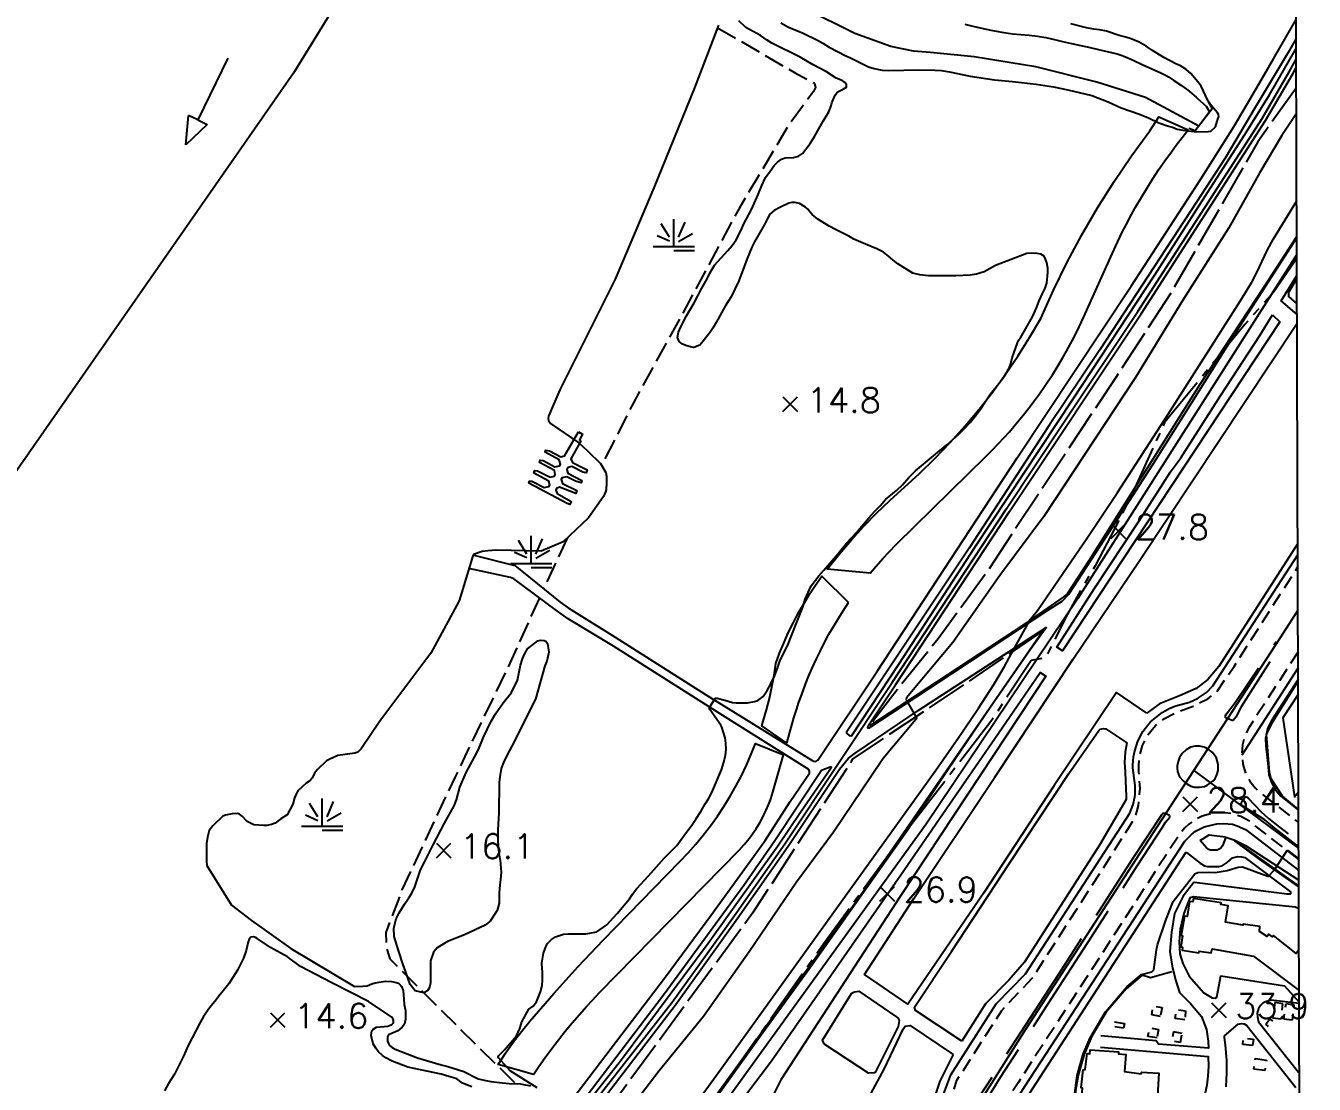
# Model space of a CAD drawing. Header units: millimetres. Extents: x 224638 to 227100, y 430787 to 433573.
# Drawn here: x 226417.4 to 226886, y 432525.9 to 432910.7 of the extents above; entities that cross this region are included whole.
import ezdxf

# ---------------------------------------------------------------- set-up
doc = ezdxf.new("R2010")
doc.units = ezdxf.units.MM
for name, pattern in [('15M2P5', [17.5, 15, -2.5]), ('20M3A3M3', [29, 20, -3, 3, -3]), ('50M10', [60, 50, -10]), ('5M2P5', [7.5, 5, -2.5]), ('7P5M2P5', [10, 7.5, -2.5])]:
    doc.linetypes.add(name, pattern=pattern)
for name, color, linetype in [('A0013110', 1, 'Continuous'), ('A0013118', 1, 'Continuous'), ('A0023210', 7, 'Continuous'), ('A0033324', 1, '5M2P5'), ('A0033327', 32, 'Continuous'), ('A0053326', 32, 'Continuous'), ('B0014115', 7, 'Continuous'), ('B0014116', 7, '5M2P5'), ('B0024120', 3, 'B0024120'), ('C0052211', 1, 'Continuous'), ('C0052212', 1, 'Continuous'), ('C0052213', 1, 'Continuous'), ('C0052214', 1, '15M2P5'), ('C0076116', 7, 'Continuous'), ('C0076117', 7, 'Continuous'), ('C0523121', 1, '50M10'), ('E0022115', 7, 'Continuous'), ('E0032111', 5, 'Continuous'), ('E0042326', 5, 'Continuous'), ('F0017111', 30, 'Continuous'), ('F0017114', 7, 'Continuous'), ('F0027132', 7, 'Continuous'), ('F0027217', 7, 'Continuous'), ('F0037221', 7, 'Continuous'), ('F0047224', 7, 'Continuous'), ('G0018118', 7, '20M3A3M3'), ('G0022313', 5, '7P5M2P5'), ('G0022323', 5, 'Continuous'), ('H0017334', 7, 'Continuous')]:
    doc.layers.add(name, color=color, linetype=linetype)
doc.styles.add('ngsw', font='romans.shx', dxfattribs={"bigfont": 'ngsw.shx'})
doc.linetypes.add('B0024120', pattern='A,10,-1.75,[133,ltypeshp.shx,S=0.75,R=0,X=0,Y=0],-3.25', length=15)

# ---------------------------------------------------------------- blocks, each defined once
blk = doc.blocks.new('G0022323')
at = {"layer": 'G0022323'}
for p, q in [((0.02, -0.003), (0.02, 9.997)), ((-1.583, 3.4), (-4.619, 8.28)), ((1.779, 3.4), (4.165, 8.931)), ((1.779, 1.883), (6.875, 4.809)), ((-1.583, 1.991), (-6.029, 3.943)), ((-7.48, -0.003), (7.52, -0.003)), ((0.044, -1.479), (7.544, -1.479))]:
    blk.add_line(p, q, dxfattribs=at)
blk = doc.blocks.new('E0042326')
at = {"layer": 'E0042326'}
for p, q in [((24.848, 3.745), (34.848, -0.005)), ((24.848, -0.005), (24.848, 3.745)), ((-0.152, -0.005), (24.848, -0.005)), ((34.848, -0.005), (24.848, -3.755)), ((24.848, -0.005), (24.848, -3.755))]:
    blk.add_line(p, q, dxfattribs=at)
blk = doc.blocks.new('F0027217')
at = {"layer": 'F0027217'}
for p, q in [((-2.652, 2.652), (2.652, -2.652)), ((-2.652, -2.652), (2.652, 2.652))]:
    blk.add_line(p, q, dxfattribs=at)

msp = doc.modelspace()

# ---------------------------------------------------------------- linework, layer by layer
at = {"layer": 'A0013110', "flags": 128}
for points in [[(226880.001, 432722.463), (226865.22, 432699.497), (226851.279, 432677.736), (226847.293, 432673.117), (226843.107, 432669.828), (226837.011, 432667.118), (226829.72, 432664.202), (226825.065, 432660.855)], [(226880.155, 432673.082), (226870.551, 432658.309), (226869.7, 432656.741), (226869.041, 432655.083), (226868.584, 432653.359), (226868.335, 432651.592), (226868.358, 432648.918), (226869.249, 432641.444), (226869.54, 432638.454), (226870.421, 432635.581), (226871.857, 432632.942), (226873.825, 432630.607), (226880.303, 432625.566)], [(226817.798, 432650.017), (226817.256, 432646.672), (226817.021, 432643.069), (226817.207, 432639.477), (226817.314, 432636.221), (226817.556, 432630.628), (226817.56, 432629.421), (226807.893, 432612.888), (226780.635, 432570.336), (226774.892, 432563.733), (226766.442, 432555.108), (226757.862, 432541.616)], [(226844.579, 432614.585), (226847.788, 432616.578), (226853.705, 432615.848), (226853.903, 432615.803), (226857.185, 432614.689), (226860.993, 432612.676), (226880.382, 432600.099)], [(226839.502, 432610.147), (226839.155, 432610.005), (226783.375, 432524.205), (226774.932, 432510.826), (226766.708, 432497.311), (226764.016, 432492.777), (226759.098, 432478.313), (226751.566, 432464.839), (226744.25, 432451.246), (226734.694, 432439.326), (226728.16, 432426.234), (226721.824, 432413.044), (226722.656, 432410.015), (226774.582, 432374.928)], [(226754.735, 432536.752), (226749.832, 432527.051), (226746.008, 432515.418), (226727.947, 432484.86)]]:
    msp.add_lwpolyline(points, dxfattribs=at)
at = {"layer": 'A0013118', "flags": 128}
for points in [[(226580.326, 432718.237), (226595.259, 432714.551), (226611.81, 432701.189), (226614.728, 432699.064), (226631.77, 432688.46), (226664.649, 432667.556), (226703.679, 432643.471), (226704.068, 432643.328), (226704.753, 432643.302), (226705.44, 432643.681), (226727.122, 432676.251), (226777.967, 432753.611), (226819.377, 432816.072), (226844.665, 432854.751), (226856.861, 432874.228), (226865.887, 432889.507), (226871.233, 432898.697), (226879.409, 432912.95)], [(226879.43, 432906.113), (226876.502, 432900.938), (226864.485, 432880.964), (226853.589, 432862.561), (226843.209, 432846.621), (226808.049, 432792.839), (226789.701, 432765.569), (226760.484, 432720.747), (226736.327, 432684.497), (226715.904, 432653.943), (226715.927, 432653.592), (226716.915, 432652.683), (226717.458, 432652.567), (226717.873, 432652.747), (226734.916, 432678.659), (226762.703, 432721.227), (226798.372, 432775.121), (226827.995, 432820.104), (226848.237, 432851.765), (226860.787, 432871.122), (226869.77, 432885.544), (226879.442, 432902.38)], [(226879.655, 432833.732), (226858.882, 432801.333), (226841.343, 432773.632), (226827.213, 432751.095), (226811.264, 432726.458), (226796.587, 432703.935), (226794.224, 432701.442), (226788.987, 432698.091), (226773.743, 432688.134), (226754.11, 432675.178), (226724.049, 432655.413), (226723.797, 432655.41), (226723.711, 432655.678), (226723.823, 432656.268), (226733.754, 432671.178), (226775.217, 432734.151), (226823.076, 432806.002), (226868.307, 432876.249), (226878.225, 432893.206), (226879.463, 432895.468)], [(226879.742, 432805.691), (226873.952, 432810.653), (226879.698, 432819.938)], [(226825.065, 432660.855), (226814.069, 432668.379), (226791.393, 432634.585), (226765.863, 432595.568), (226738.157, 432555.026), (226722.4, 432565.869), (226740.328, 432593.493), (226769.839, 432637.587), (226798.256, 432680.292), (226822.563, 432716.416), (226879.752, 432802.608)], [(226614.438, 432518.198), (226650.105, 432564.982), (226666.591, 432587.28), (226683.225, 432610.125), (226686.294, 432614.56), (226695.45, 432628.728), (226702.45, 432639.058), (226702.483, 432639.633), (226702.151, 432640.343), (226670.984, 432659.969), (226631.147, 432685.202), (226614.631, 432695.115), (226610.445, 432698.151), (226594.887, 432709.678), (226593.668, 432710.1), (226578.615, 432713.381)], [(226621.018, 432512.174), (226653.692, 432554.862), (226676.337, 432586.416), (226694.717, 432612.516), (226713.334, 432640.506), (226716.605, 432644.447), (226719.006, 432646.324), (226723.226, 432649.045), (226741.921, 432661.816), (226788.562, 432691.976), (226788.508, 432691.814), (226782.653, 432683.84), (226768.452, 432663.323), (226752.825, 432640.345), (226737.76, 432617.677), (226702.552, 432568.157), (226684.457, 432543.252), (226665.527, 432516.812)], [(226880.172, 432667.651), (226874.617, 432659.096), (226878.87, 432630.359), (226880.282, 432632.175)], [(226757.862, 432541.616), (226740.951, 432552.734), (226740.625, 432553.947), (226754.086, 432574.165), (226775.212, 432606.327), (226796.749, 432638.846), (226807.664, 432654.505), (226808.209, 432654.954), (226809.408, 432655.256), (226810.18, 432655.134), (226817.798, 432650.017)], [(226616.615, 432515.406), (226649.34, 432558.438), (226678.531, 432598.298), (226689.889, 432614.574), (226706.852, 432640.085), (226707.373, 432640.378), (226709.943, 432641.298), (226710.266, 432641.309), (226710.345, 432641.222), (226710.224, 432640.687), (226699.16, 432624.757), (226690.917, 432612.53), (226665.64, 432577.102), (226633.71, 432534.364), (226596.753, 432487.683)], [(226853.903, 432615.803), (226852.637, 432612.592), (226852.142, 432612.017), (226851.488, 432611.384), (226850.679, 432611.042), (226849.69, 432610.986), (226848.969, 432610.984), (226848.206, 432611.08), (226847.655, 432611.288), (226846.804, 432611.816), (226844.579, 432614.585)], [(226880.39, 432597.637), (226866.253, 432607.662), (226857.19, 432614.257), (226857.185, 432614.689)], [(226839.502, 432610.147), (226844.557, 432606.297), (226846.04, 432605.364), (226847.032, 432605.08), (226849.444, 432605.035), (226851.252, 432605.114), (226852.574, 432605.321), (226854.3, 432606.525), (226856.326, 432608.246), (226857.21, 432608.535), (226858.219, 432608.699), (226859.543, 432608.65), (226860.749, 432608.365), (226877.378, 432595.884), (226877.327, 432595.124), (226877.304, 432595.071), (226876.114, 432595.067), (226843.45, 432599.19), (226842.506, 432599.264), (226842.036, 432599.133), (226838.345, 432594.3), (226835.142, 432587.982), (226834.13, 432581.157), (226833.539, 432574.137), (226834.348, 432568.878), (226835.52, 432563.855), (226837.038, 432559.329), (226841.015, 432555.256), (226845.048, 432550.564), (226846.859, 432545.866), (226847.478, 432541.563), (226847.538, 432539.003), (226829.325, 432540.46), (226828.501, 432541.674), (226808.377, 432543.476)], [(226880.414, 432589.704), (226879.21, 432590.286), (226842.067, 432594.051), (226840.925, 432593.728), (226840.48, 432593.067), (226838.596, 432588.05), (226837.216, 432582.307), (226836.837, 432577.676), (226837.089, 432573.324), (226838.264, 432569.823), (226840.574, 432565.273), (226845.833, 432559.154), (226848.916, 432557.336), (226849.992, 432557.286), (226850.592, 432557.605), (226852.008, 432565.375), (226875.185, 432561.7), (226880.52, 432555.79)], [(226880.521, 432555.299), (226870.383, 432556.554), (226868.325, 432555.911), (226867.345, 432555.404), (226866.488, 432554.515), (226865.729, 432553.462), (226865.443, 432552.649), (226865.288, 432551.787), (226865.398, 432550.406), (226865.773, 432548.641), (226880.258, 432530.35), (226880.599, 432530.281)], [(226854.033, 432525.021), (226854.227, 432530.028), (226854.213, 432534.65), (226853.692, 432540.091), (226853.317, 432542.878), (226853.42, 432543.535), (226858.324, 432547.773), (226859.522, 432547.985), (226860.49, 432547.935), (226861.546, 432547.279), (226879.369, 432524.707)], [(226727.947, 432484.86), (226709.317, 432498.39), (226709.417, 432498.761), (226721.661, 432516.938), (226729.551, 432531.423), (226736.551, 432545.979), (226737.223, 432547.077), (226739.022, 432547.332), (226754.735, 432536.752)], [(226808.231, 432539.392), (226847.395, 432536.043), (226847.59, 432532.54), (226847.363, 432528.926), (226846.921, 432525.63), (226846.297, 432522.839), (226845.516, 432520.263), (226843.793, 432517.351), (226832.115, 432506.43), (226810.089, 432486.151), (226806.189, 432479.274), (226800.839, 432465.863), (226798.935, 432462.136), (226797.971, 432461.243), (226796.654, 432460.106), (226759.411, 432444.522)]]:
    msp.add_lwpolyline(points, dxfattribs=at)
for points in [[(226870.846, 432805.636), (226873.504, 432803.066), (226794.444, 432683.476), (226792.418, 432684.777), (226805.953, 432706.069), (226822.34, 432730.712), (226833.683, 432748.556), (226837.512, 432753.591), (226851.983, 432776.359), (226866.178, 432798.093)], [(226735.705, 432602.094), (226750.937, 432624.261), (226771.213, 432653.56), (226786.389, 432675.634), (226788.353, 432674.245), (226735.679, 432594.595), (226692.08, 432527.552), (226676.002, 432495.61), (226660.444, 432469.748), (226646.924, 432449.944), (226634.667, 432435.676), (226619.859, 432443.394), (226653.546, 432488.118), (226669.897, 432509.657), (226688.578, 432534.421)], [(226733.871, 432550.574), (226734.524, 432550.075), (226735.002, 432549.103), (226734.632, 432546.905), (226726.365, 432530.237), (226725.924, 432530.064), (226723.925, 432529.963), (226707.971, 432540.365), (226707.749, 432540.659), (226707.173, 432541.979), (226717.767, 432558.905), (226718.361, 432559.276), (226718.86, 432559.564), (226720.358, 432559.714)]]:
    msp.add_lwpolyline(points, close=True, dxfattribs=at)
at = {"layer": 'A0023210', "flags": 128}
for points in [[(226756.357, 432506.778), (226781.135, 432545.998), (226825.711, 432614.627), (226842.21, 432639.984), (226873.674, 432688.338), (226880.077, 432698.179)], [(226842.21, 432639.984), (226869.663, 432619.567), (226880.346, 432611.603)]]:
    msp.add_lwpolyline(points, dxfattribs=at)
at = {"layer": 'A0033324', "flags": 128}
for points in [[(224682.39, 430787.54), (224682.931, 430789.039), (224684.209, 430792.16), (224685.771, 430795.13), (224687.617, 430797.952), (224689.952, 430800.382), (224692.488, 430802.582), (224695.251, 430804.514), (224698.308, 430805.928), (224701.47, 430807.055), (224704.753, 430807.821), (224708.113, 430808.026), (224711.469, 430807.926), (224714.802, 430807.415), (224718.113, 430806.781), (224721.461, 430806.397), (224724.832, 430806.35), (224728.189, 430806.654), (224731.498, 430807.294), (224734.726, 430808.26), (224737.842, 430809.544), (224740.835, 430811.094), (225011.781, 430962.145), (225014.6, 430963.992), (225017.219, 430966.113), (225019.612, 430968.487), (225021.754, 430971.089), (225023.624, 430973.893), (225025.203, 430976.87), (225026.691, 430979.893), (225028.657, 430982.627), (225031.075, 430984.971), (225033.869, 430986.851), (225036.951, 430988.208), (225040.224, 430989), (225043.585, 430989.202), (225046.94, 430988.879), (225050.306, 430988.708), (225053.674, 430988.853), (225057.013, 430989.312), (225060.294, 430990.081), (225063.49, 430991.154), (225066.571, 430992.52), (225069.511, 430994.169), (225075.147, 430997.871), (225078.014, 430999.645), (225080.914, 431001.365), (225086.809, 431004.638), (225089.802, 431006.191), (225095.873, 431009.126), (225098.949, 431010.507), (225105.105, 431013.067), (225110.695, 431015.032), (225115.094, 431016.797), (225119.421, 431018.732), (225123.669, 431020.834), (225126.8, 431022.518), (225129.881, 431024.292), (225132.909, 431026.155), (225137.872, 431029.391), (225141.975, 431031.763), (225314.899, 431123.043), (225318.414, 431125.184), (225321.64, 431127.74), (225324.527, 431130.672), (225327.034, 431133.935), (225329.121, 431137.482), (225331.066, 431141.106), (225333.694, 431144.266), (225336.94, 431146.786), (225340.652, 431148.549), (225344.657, 431149.473), (225348.766, 431149.514), (225352.85, 431148.996), (225356.964, 431148.916), (225361.057, 431149.341), (225365.068, 431150.264), (225368.934, 431151.672), (225372.534, 431153.649), (225375.981, 431155.902), (225383.025, 431160.167), (225390.258, 431164.102), (225393.941, 431165.943), (225401.429, 431169.369), (225405.237, 431170.934), (225409.114, 431172.32), (225412.943, 431173.836), (225416.717, 431175.48), (225420.435, 431177.251), (225424.09, 431179.146), (225427.679, 431181.164), (225431.199, 431183.301), (225438.08, 431187.823), (225441.63, 431189.909), (225445.259, 431191.854), (226038.823, 431505.171), (226133.366, 431555.13), (226141.853, 431559.87), (226148.156, 431563.534), (226156.474, 431568.565), (226162.646, 431572.445), (226172.803, 431579.114), (226182.793, 431586.032), (226188.7, 431590.305), (226190.571, 431591.856), (226192.32, 431593.542), (226193.849, 431595.427), (226196.722, 431599.34), (226198.87, 431603.7), (226199.682, 431605.98), (226201.008, 431610.655), (226202.817, 431615.166), (226204.067, 431617.22), (226207.121, 431620.997), (226211.125, 431623.752), (226213.287, 431624.804), (226217.917, 431626.284), (226222.752, 431626.767), (226225.144, 431627.16), (226229.864, 431628.321), (226234.304, 431630.291), (226236.432, 431631.444), (226240.419, 431634.224), (226242.213, 431635.859), (226245.722, 431639.222), (226254.241, 431647.886), (226262.531, 431656.77), (226268.989, 431664.036), (226275.299, 431671.43), (226281.452, 431678.955), (226285.968, 431684.68), (226293.283, 431694.382), (226300.341, 431704.273), (226380.455, 431819.96), (226386.69, 431834.233), (226403.447, 431858.429), (226414.615, 431869.286), (226424.477, 431883.069), (226430.82, 431892.005), (226472.169, 431952.426), (226482.986, 431967.946), (226495.338, 431987.244), (226497.453, 431992.461), (226497.933, 431996.209), (226498.054, 431997.801), (226498.147, 432000.086), (226498.066, 432002.394), (226497.886, 432004.702), (226497.656, 432007.278), (226497.395, 432010.567), (226497.566, 432012.603), (226498.079, 432015.034), (226499.29, 432018.459), (226501.916, 432022.253), (226505.454, 432025.689), (226510.176, 432028.157), (226514.775, 432029.946), (226519.707, 432032.631), (226523.064, 432035.709), (226526.847, 432041.331), (226534.526, 432056.5), (226556.938, 432102.596), (226581.913, 432157.264), (226585.314, 432171.778), (226598.131, 432200.068), (226606.149, 432210.201), (226617.015, 432234.738), (226626.861, 432257.918), (226627.427, 432260.213), (226627.666, 432263.303), (226627.706, 432266.672), (226627.75, 432268.355), (226627.442, 432271.441), (226626.356, 432275.749), (226625.844, 432279.186), (226625.789, 432280.996), (226625.932, 432282.629), (226626.943, 432287.059), (226629.616, 432292.065), (226633.514, 432295.937), (226638.965, 432299.512), (226644.5, 432302.395), (226648.203, 432306.02), (226651.07, 432310.385), (226660.081, 432329.48), (226677.773, 432368.922), (226695.062, 432406.972), (226711.61, 432442.216), (226728.098, 432473.968), (226752.377, 432515.869), (226756.079, 432527.401), (226772.362, 432552.724), (226783.46, 432564.49), (226808.383, 432603.128), (226820.824, 432622.914), (226821.484, 432624.92), (226822.075, 432627.259), (226822.274, 432629.02), (226822.485, 432631.327), (226822.654, 432633.472), (226822.446, 432636.59), (226822.263, 432639.484), (226822.181, 432641.753), (226822.469, 432645.326), (226823.509, 432649.01), (226825.422, 432652.843), (226828.217, 432656.282), (226831.569, 432658.873), (226835.765, 432661.038), (226842.031, 432663.363), (226847.295, 432666.062), (226850.84, 432668.96), (226856.844, 432677.839), (226880.028, 432713.964)], [(226880.124, 432683.105), (226862.212, 432655.548), (226860.848, 432652.718), (226859.912, 432649.311), (226859.64, 432645.788), (226860.043, 432642.278), (226861.105, 432638.908), (226862.573, 432636.13), (226864.49, 432633.641), (226866.801, 432631.512), (226880.317, 432621.032)], [(226880.358, 432607.66), (226862.428, 432621.558), (226859.354, 432623.214), (226856.024, 432624.263), (226852.556, 432624.667), (226850.809, 432624.622), (226848.643, 432624.335), (226845.293, 432623.352), (226843.316, 432622.423), (226841.822, 432621.516), (226840.42, 432620.473), (226838.816, 432618.99), (226836.645, 432616.255), (226778.295, 432526.472), (226768.495, 432510.868), (226758.991, 432495.083), (226754.06, 432480.579), (226746.744, 432467.484), (226739.631, 432454.278), (226730.049, 432442.325), (226718.805, 432419.516), (226716.906, 432415.46), (226716.198, 432412.898), (226716.049, 432411.211), (226716.052, 432411.143), (226717.009, 432409.611), (226723.113, 432404.923), (226767.035, 432373.879), (226770.01, 432372.958), (226772.798, 432372.834), (226774.582, 432374.928)]]:
    msp.add_lwpolyline(points, dxfattribs=at)
at = {"layer": 'A0033327', "flags": 128}
for points in [[(226618.648, 432512.521), (226652.487, 432555.755), (226675.115, 432587.285), (226693.479, 432613.364), (226732.503, 432672.006), (226773.966, 432734.979), (226794.781, 432766.362), (226821.821, 432806.824), (226867.028, 432877.033), (226876.919, 432893.945), (226879.453, 432898.575)], [(226879.675, 432827.488), (226800.033, 432702.548), (226744.905, 432620.432), (226640.322, 432475.939), (226562.539, 432376.24), (226545.756, 432353.017), (226530.521, 432330.568), (226516.577, 432307.603), (226508.056, 432291.862), (226502.118, 432275.348), (226490.448, 432240.331), (226469.793, 432192.168), (226422.499, 432097.015), (226373.009, 431997.655)], [(226748.493, 432515.045), (226753.803, 432529.39), (226770.361, 432555.124), (226781.053, 432566.065), (226818.939, 432624.482), (226820.202, 432627.577), (226820.794, 432630.393), (226820.908, 432631.316), (226820.871, 432634.51), (226820.017, 432640.945), (226820.005, 432641.875), (226820.257, 432644.979), (226820.739, 432647.18), (226821.83, 432650.591), (226823.702, 432654.137), (226825.845, 432656.963), (226826.484, 432657.638), (226830.675, 432661.103), (226833.469, 432662.639), (226835.664, 432663.519), (226840.602, 432664.857), (226843.536, 432666.12), (226844.333, 432666.598), (226846.78, 432668.379), (226849.075, 432670.809), (226880.014, 432718.32)], [(226880.142, 432677.333), (226859.666, 432645.558)], [(226721.824, 432413.044), (226719.365, 432414.252), (226720.315, 432416.28), (226732.371, 432440.826), (226741.94, 432452.762), (226749.155, 432466.161), (226756.579, 432479.446), (226761.504, 432493.93), (226771.714, 432510.847), (226780.835, 432525.338), (226838.941, 432614.317), (226841.293, 432616.626), (226842.095, 432617.368), (226842.796, 432617.889), (226844.979, 432618.999), (226845.967, 432619.463), (226849.444, 432620.407), (226850.526, 432620.551), (226853.049, 432620.767), (226856.27, 432620.424), (226857.935, 432619.9), (226861.056, 432618.574), (226880.371, 432603.628)]]:
    msp.add_lwpolyline(points, dxfattribs=at)
at = {"layer": 'A0053326', "flags": 128}
msp.add_lwpolyline([(226844.3, 432633.9), (226845.178, 432634.003), (226846.101, 432634.173), (226847.11, 432634.692), (226848.145, 432635.316), (226849.208, 432636.246), (226849.914, 432637.077), (226850.364, 432637.832), (226850.637, 432638.427), (226851.069, 432639.969), (226851.104, 432640.802), (226851.09, 432641.973), (226850.957, 432642.8), (226850.821, 432643.183), (226850.434, 432644.454), (226849.984, 432645.194), (226849.048, 432646.574), (226848.267, 432647.085), (226846.805, 432648.143), (226845.99, 432648.441), (226844.315, 432648.806), (226842.695, 432648.827), (226841.052, 432648.403), (226839.464, 432647.475), (226837.974, 432646.144), (226837.023, 432644.744), (226836.467, 432643.237), (226836.159, 432641.737), (226836.169, 432640.964), (226836.317, 432639.591), (226837.005, 432637.722), (226838.28, 432636.166), (226839.615, 432635.117), (226841.122, 432634.28), (226842.408, 432633.961), (226843.377, 432633.904)], close=True, dxfattribs=at)
at = {"layer": 'B0014115', "flags": 128}
msp.add_lwpolyline([(226880.461, 432574.737), (226879.464, 432573.444), (226871.219, 432580.01), (226870.769, 432579.507), (226869.543, 432580.479), (226868.869, 432579.702), (226866.057, 432581.515), (226866.277, 432583.322), (226860.161, 432584.131), (226860.038, 432583.759), (226853.718, 432584.843), (226854.681, 432590.842), (226852.039, 432591.262), (226852.188, 432591.914), (226842.049, 432593.394), (226841.801, 432592.185), (226840.671, 432592.308), (226839.752, 432586.956), (226838.771, 432587.079), (226837.584, 432580.108), (226838.111, 432579.86), (226837.447, 432575.921), (226838.124, 432575.772), (226838.002, 432574.647), (226844.073, 432573.763), (226844.171, 432574.287), (226848.574, 432573.744), (226848.918, 432575.167), (226863.971, 432572.551), (226880.507, 432560.027)], dxfattribs=at)
msp.add_lwpolyline([(226828.893, 432519.615), (226812.56, 432520.825), (226812.365, 432519.552), (226808.195, 432519.94), (226807.997, 432519.014), (226802.378, 432519.474), (226802.4, 432520.576), (226801.404, 432520.698), (226801.718, 432524.561), (226801.223, 432524.659), (226801.956, 432531.231), (226802.732, 432531.284), (226803.388, 432537.059), (226804.366, 432536.936), (226804.486, 432538.386), (226814.824, 432537.662), (226814.826, 432537.014), (226817.51, 432536.695), (226817.026, 432530.603), (226823.083, 432529.746), (226823.181, 432530.373), (226829.537, 432529.941)], close=True, dxfattribs=at)
at = {"layer": 'B0014116', "flags": 128}
for points in [[(226830.048, 432550.613), (226826.895, 432551.225), (226827.501, 432554.419), (226830.65, 432553.859)], [(226838.925, 432549.371), (226835.477, 432549.859), (226835.871, 432553.123), (226839.235, 432552.611)], [(226874.634, 432555.191), (226871.679, 432555.709), (226870.866, 432550.138), (226873.997, 432549.676)], [(226877.986, 432549.186), (226874.892, 432549.611), (226875.774, 432555.264), (226878.635, 432554.776)], [(226817.036, 432548.005), (226816.685, 432546.324), (226812.861, 432546.954), (226813.117, 432548.638)], [(226869.355, 432546.97), (226868.361, 432547.817), (226869.824, 432549.694), (226870.81, 432548.808)], [(226828.853, 432542.8), (226825.481, 432543.318), (226826.109, 432546.461), (226829.329, 432545.83)], [(226837.986, 432544.397), (226834.818, 432544.963), (226834.14, 432541.764), (226837.313, 432541.183)], [(226863.493, 432540.032), (226860.015, 432540.352), (226860.245, 432542.794), (226863.896, 432542.355)], [(226868.063, 432530.888), (226864.035, 432531.401), (226864.523, 432535.243), (226868.605, 432534.686)]]:
    msp.add_lwpolyline(points, close=True, dxfattribs=at)
at = {"layer": 'B0024120', "flags": 128}
for points in [[(226880.302, 432625.854), (226874.483, 432630.654), (226870.337, 432637.007), (226869.748, 432639.362), (226868.759, 432651.666), (226868.657, 432653.079), (226870.846, 432657.559), (226880.157, 432672.476)], [(226857.841, 432613.963), (226863.134, 432610.155), (226880.389, 432597.887)]]:
    msp.add_lwpolyline(points, dxfattribs=at)
at = {"layer": 'C0052211', "flags": 128}
for points in [[(226724.564, 432711.663), (226726.598, 432714.099), (226729.235, 432717.107), (226731.265, 432719.316), (226734.04, 432722.197), (226766.668, 432754.206), (226768.996, 432756.534), (226771.079, 432758.693), (226773.122, 432760.89), (226775.127, 432763.121), (226778.38, 432766.918), (226780.277, 432769.242), (226782.134, 432771.599), (226783.948, 432773.988), (226785.72, 432776.409), (226787.449, 432778.86), (226789.134, 432781.342), (226790.776, 432783.853), (226792.895, 432787.246), (226794.431, 432789.822), (226795.922, 432792.425), (226797.367, 432795.055), (226798.765, 432797.709), (226800.556, 432801.285), (226802.262, 432804.903), (226812.462, 432827.728), (226814.554, 432832.269), (226816.309, 432835.863), (226817.673, 432838.535), (226819.552, 432842.066), (226821.008, 432844.689), (226823.01, 432848.152), (226825.081, 432851.574), (226827.22, 432854.954), (226829.426, 432858.291), (226831.699, 432861.582), (226834.037, 432864.828), (226835.832, 432867.231), (226840.098, 432872.828)], [(226694.188, 432649.94), (226696.806, 432659.114), (226697.682, 432661.983), (226698.616, 432664.834), (226699.607, 432667.666), (226701.015, 432671.409), (226702.137, 432674.192), (226703.314, 432676.951), (226704.969, 432680.593), (226706.274, 432683.294), (226707.632, 432685.969), (226709.526, 432689.492), (226711.007, 432692.1), (226713.063, 432695.531), (226714.665, 432698.068), (226716.638, 432701.045)], [(226602.107, 432529.529), (226604.041, 432532.404), (226606.335, 432535.68), (226608.694, 432538.91), (226611.118, 432542.092), (226613.604, 432545.225), (226616.153, 432548.308), (226618.763, 432551.339), (226621.433, 432554.318), (226623.474, 432556.516), (226626.111, 432559.26), (226676.81, 432611.035), (226678.666, 432613.037), (226679.955, 432614.566), (226680.576, 432615.35), (226681.771, 432616.954), (226682.901, 432618.604), (226684.469, 432621.161), (226684.958, 432622.033), (226685.882, 432623.807), (226686.734, 432625.616), (226687.513, 432627.458), (226688.218, 432629.329), (226688.848, 432631.227), (226692.979, 432645.694)]]:
    msp.add_lwpolyline(points, dxfattribs=at)
at = {"layer": 'C0052212', "flags": 128}
for points in [[(226724.564, 432711.663), (226708.819, 432713.122), (226713.325, 432718.755), (226717.662, 432723.821), (226722.157, 432728.746), (226726.807, 432733.526), (226731.607, 432738.155), (226742.458, 432747.984), (226748.178, 432753.538), (226753.706, 432759.282), (226759.036, 432765.211), (226764.161, 432771.318), (226769.076, 432777.596), (226773.774, 432784.037), (226778.25, 432790.634), (226782.5, 432797.38), (226786.518, 432804.266), (226791.164, 432814.583), (226796.166, 432824.732), (226801.517, 432834.702), (226807.21, 432844.48), (226813.238, 432854.055), (226819.596, 432863.416), (226826.274, 432872.55), (226829.43, 432877.554), (226840.098, 432872.828)], [(226694.188, 432649.94), (226685.082, 432656.164), (226685.656, 432657.927), (226686.842, 432662.04), (226687.887, 432666.191), (226688.79, 432670.376), (226689.55, 432674.588), (226690.167, 432678.824), (226691.567, 432682.585), (226693.089, 432686.299), (226694.729, 432689.961), (226696.487, 432693.569), (226698.36, 432697.118), (226700.347, 432700.605), (226702.446, 432704.026), (226704.654, 432707.377), (226706.969, 432710.655), (226716.638, 432701.045)], [(226602.107, 432529.529), (226589.181, 432533.129), (226591.893, 432537.214), (226594.733, 432541.21), (226597.7, 432545.114), (226600.79, 432548.921), (226609.415, 432558.946), (226618.29, 432568.75), (226627.41, 432578.326), (226655.333, 432606.891), (226658.274, 432610.001), (226661.107, 432613.209), (226663.83, 432616.512), (226666.439, 432619.906), (226668.93, 432623.387), (226671.302, 432626.951), (226673.551, 432630.593), (226675.674, 432634.31), (226677.67, 432638.097), (226679.536, 432641.949), (226681.269, 432645.863), (226682.868, 432649.834), (226692.979, 432645.694)]]:
    msp.add_lwpolyline(points, dxfattribs=at)
at = {"layer": 'C0052213', "flags": 128}
for points in [[(226724.47, 432656.392), (226748.768, 432672.264), (226780.455, 432693.083), (226794.761, 432702.956), (226795.567, 432703.615), (226796.349, 432704.391), (226804.178, 432716.297), (226844.477, 432780.402), (226867.988, 432816.211), (226879.654, 432834.065)], [(226425.709, 432187.552), (226442.54, 432207.355), (226473.011, 432244.064), (226493.967, 432269.633), (226494.972, 432271.202), (226495.524, 432272.13), (226505.375, 432294.274), (226515.135, 432313.008), (226531.029, 432338.571), (226549.911, 432364.736), (226594.121, 432422.13), (226628.273, 432467.727), (226661.886, 432512.806), (226719.643, 432592.745), (226787.35, 432690.745)]]:
    msp.add_lwpolyline(points, dxfattribs=at)
at = {"layer": 'C0052214', "flags": 128}
for points in [[(226879.486, 432888.037), (226865.498, 432868.517), (226833.898, 432813.615), (226814.334, 432783.594), (226788.046, 432743.986), (226766.446, 432711.306), (226749.29, 432687.894), (226734.302, 432669.31), (226724.47, 432656.392)], [(226787.35, 432690.745), (226762.954, 432674.119), (226718.229, 432644.258), (226717.915, 432643.878), (226717.587, 432643.213), (226681.743, 432588.124), (226597.381, 432473.22), (226540.237, 432398.519), (226511.471, 432361.405), (226499.481, 432342.275), (226486.892, 432320.66), (226472.788, 432292.275), (226458.295, 432255.713), (226442.874, 432223.888), (226430.367, 432199.047), (226425.709, 432187.552)]]:
    msp.add_lwpolyline(points, dxfattribs=at)
at = {"layer": 'C0076116', "flags": 128}
msp.add_lwpolyline([(226847.4, 432883.01), (226848.86, 432880.54), (226842.74, 432872.55), (226840.42, 432873.4)], dxfattribs=at)
at = {"layer": 'C0076117', "flags": 128}
msp.add_lwpolyline([(226618.463, 432763.135), (226619.873, 432762.206), (226618.79, 432760.178), (226619.255, 432759.707), (226618.873, 432759.082), (226615.654, 432753.304), (226616.303, 432751.969), (226621.605, 432749.226), (226621.245, 432748.133), (226620.067, 432748.428), (226616.065, 432750.469), (226614.626, 432750.15), (226614.22, 432749.398), (226614.573, 432748.052), (226619.649, 432745.358), (226619.365, 432744.499), (226617.362, 432745.143), (226614.22, 432746.755), (226612.428, 432746.348), (226612.159, 432745.715), (226612.643, 432744.345), (226617.815, 432741.756), (226617.451, 432740.616), (226611.496, 432742.987), (226610.425, 432742.473), (226610.149, 432741.908), (226610.709, 432740.646), (226615.759, 432737.78), (226615.283, 432736.71), (226614.309, 432736.99), (226600.419, 432744.371), (226600.618, 432745.112), (226601.409, 432745.173), (226605.967, 432742.852), (226607.624, 432743.224), (226607.954, 432743.773), (226607.682, 432745.189), (226603.139, 432747.552), (226602.222, 432748.177), (226602.598, 432749.087), (226603.549, 432748.933), (226608.135, 432746.555), (226609.7, 432746.927), (226609.988, 432747.556), (226609.665, 432748.968), (226604.221, 432751.918), (226604.447, 432752.724), (226605.633, 432752.617), (226609.876, 432750.399), (226611.564, 432750.764), (226611.913, 432751.362), (226611.438, 432752.866), (226606.265, 432755.644), (226606.461, 432756.369), (226607.942, 432756.12), (226611.986, 432754.029), (226613.294, 432754.34)], close=True, dxfattribs=at)
at = {"layer": 'C0523121', "flags": 128}
for points in [[(226869.852, 432679.452), (226859.409, 432663.157), (226857.434, 432659.351), (226857.046, 432658.766), (226856.513, 432658.179), (226856.105, 432658.137), (226853.758, 432659.173), (226853.679, 432659.386), (226853.68, 432659.67), (226853.725, 432659.968), (226854.099, 432660.52), (226857.267, 432664.722), (226872.097, 432686.868)], [(226880.344, 432612.19), (226871.703, 432619.005), (226868.026, 432622.102), (226860.224, 432626.889), (226859.684, 432627.204), (226859.464, 432627.412), (226859.437, 432627.82), (226859.527, 432628.195), (226860.153, 432629.385), (226860.94, 432630.343), (226861.128, 432630.442), (226861.416, 432630.414), (226861.94, 432629.94), (226866.613, 432625.064), (226869.382, 432622.534), (226873.385, 432619.391), (226880.338, 432614.075)]]:
    msp.add_lwpolyline(points, dxfattribs=at)
msp.add_lwpolyline([(226831.956, 432621.142), (226833.455, 432623.023), (226833.509, 432623.351), (226833.36, 432623.583), (226833.092, 432623.785), (226831.75, 432624.361), (226831.394, 432624.441), (226831.103, 432624.409), (226830.823, 432624.226), (226830.569, 432623.97), (226819.66, 432607.566), (226793.121, 432566.073), (226775.658, 432539.286), (226763.939, 432520.965), (226752.577, 432502.194), (226742.661, 432485.323), (226733.227, 432467.917), (226723.974, 432450.035), (226716.532, 432435.927), (226716.419, 432435.619), (226716.343, 432435.371), (226716.358, 432435.192), (226716.945, 432434.715), (226718.361, 432434.194), (226718.677, 432434.193), (226718.855, 432434.309), (226719.022, 432434.479), (226729.248, 432454.901), (226743.693, 432481.715), (226759.43, 432508.358), (226771.85, 432528.478), (226787.579, 432552.618), (226804.95, 432579.56), (226821.646, 432605.276), (226830.781, 432619.361)], close=True, dxfattribs=at)
at = {"layer": 'E0022115', "flags": 128}
msp.add_lwpolyline([(226877.637, 433482.359), (226514.779, 432893.432), (226013.53, 432174.23), (225825.388, 431922.904), (225702.215, 431801.731), (225577.302, 431713.64), (225287.243, 431571.804), (224644.125, 431269.006)], dxfattribs=at)
at = {"layer": 'E0032111', "flags": 128}
for points in [[(226758.91, 432911.32), (226762.39, 432910.38), (226768.43, 432909.11), (226772.41, 432908.34), (226776.33, 432907.78), (226782.34, 432907.32), (226785.33, 432906.94), (226788.37, 432906.41), (226791.55, 432905.71), (226794.5, 432904.99), (226797.74, 432904.25), (226804.54, 432902.81), (226808.09, 432901.98), (226814.38, 432900.46), (226816.15, 432899.89), (226817.36, 432899.42), (226820.2, 432898.14), (226823.69, 432896.49), (226830, 432893.66), (226832.1, 432892.6), (226833.01, 432892.07), (226834.91, 432890.83), (226837.69, 432888.95), (226840.49, 432886.85), (226843.06, 432884.75), (226843.6, 432884.21), (226846.73, 432881.47), (226847.97, 432879.37), (226844.03, 432874.23), (226824.64, 432884.61), (226806.94, 432890.21), (226784.72, 432895.72), (226762.35, 432899.37), (226746.42, 432901), (226740.22, 432901.5), (226732.02, 432903.11), (226718.89, 432907.82), (226700.908, 432916.819)], [(226669.383, 432910.921), (226660.609, 432888.178), (226645.82, 432851.796), (226631.75, 432818.538), (226611.648, 432778.305), (226607.47, 432768.723), (226607.436, 432767.929), (226607.557, 432767.186), (226608.21, 432766.08), (226618.548, 432759.06), (226621.668, 432756.22), (226626.43, 432751.541), (226628.407, 432748.316), (226628.583, 432746.975), (226628.68, 432744.455), (226628.463, 432742.172), (226628.248, 432741.235), (226627.556, 432739.544), (226622.031, 432731.82), (226612.856, 432723.089), (226604.918, 432719.734), (226593.974, 432719.892), (226588.587, 432720.123), (226585.411, 432719.859), (226583.386, 432719.547), (226580.269, 432718.482), (226579.841, 432717.626), (226579.633, 432716.74), (226575.094, 432701.642), (226564.745, 432682.661), (226546.232, 432657.893), (226539.445, 432647.916), (226538.162, 432646.666), (226537.08, 432646.307), (226530.939, 432645.402), (226528.024, 432644.113), (226526.821, 432643.459), (226523.564, 432640.292), (226522.419, 432639.051), (226521.634, 432637.192), (226520.715, 432636.247), (226519.43, 432635.317), (226516.421, 432632.565), (226515.736, 432631.367), (226515.129, 432629.992), (226514.492, 432627.684), (226512.494, 432623.92), (226510.201, 432622.45), (226508.18, 432620.873), (226506.759, 432620.316), (226505.078, 432619.956), (226504.063, 432619.942), (226500.368, 432620.272), (226497.996, 432621.409), (226496.18, 432623.388), (226495.141, 432624.088), (226494.443, 432624.345), (226492.485, 432624.244), (226490.012, 432623.698), (226489.104, 432623.376), (226485.41, 432619.844), (226484.137, 432618.181), (226483.487, 432615.761), (226483.1, 432613.495), (226483.135, 432607.203), (226483.223, 432605.466), (226492.244, 432591.089), (226499.522, 432585.463), (226513.788, 432575.295), (226536.999, 432561.456), (226540.009, 432561.579), (226541.578, 432561.749), (226543.293, 432562.417), (226544.494, 432562.784), (226545.932, 432563.081), (226548.291, 432563.405), (226550.425, 432563.326), (226552.15, 432562.975), (226552.958, 432562.628), (226553.658, 432561.995), (226554.083, 432561.464), (226554.68, 432560.003), (226554.971, 432556.824), (226555.042, 432554.913), (226555.52, 432552.802), (226555.571, 432549.635), (226555.109, 432547.732), (226554.253, 432546.63), (226552.695, 432545.303), (226549.324, 432543.869), (226548.959, 432543.228), (226549.017, 432541.596), (226549.284, 432540.753), (226549.739, 432540.063), (226550.658, 432539.25), (226551.808, 432538.659), (226559.904, 432535.512), (226568.528, 432533.014), (226570.934, 432532.377), (226576.721, 432530.534), (226581.984, 432527.897), (226584.73, 432527.259), (226586.517, 432526.945), (226590.808, 432526.434), (226593.283, 432526.211), (226597.209, 432526.075), (226600.949, 432525.389)], [(226579.594, 432524.975), (226576.204, 432526.39), (226574.184, 432527.907), (226572.661, 432528.408), (226571.297, 432528.708), (226568.486, 432529.564), (226560.951, 432531.157), (226556.363, 432532.11), (226550.661, 432534.343), (226548.398, 432535.543), (226547.16, 432536.442), (226545.626, 432537.84), (226544.711, 432539.035), (226543.802, 432540.579), (226543.09, 432543.612), (226543.245, 432545.355), (226543.588, 432545.844), (226544.996, 432546.733), (226549.059, 432546.995), (226550.543, 432547.595), (226551.209, 432548.309), (226551.217, 432549.064), (226550.905, 432549.861), (226550.499, 432550.29), (226542.11, 432556.013), (226528.755, 432562.788), (226517.326, 432568.75), (226512.651, 432572.253), (226506.411, 432575.631), (226501.608, 432578.952), (226500.923, 432579.332), (226500.28, 432579.5), (226499.286, 432579.435), (226498.676, 432578.678), (226498.368, 432577.754), (226497.564, 432574.582), (226496.558, 432571.784), (226494.462, 432567.457), (226492.788, 432564.706), (226491.239, 432562.38), (226490.362, 432561.201), (226487.658, 432557.972), (226486.702, 432556.639), (226484.386, 432553.809), (226482.115, 432550.621), (226480.83, 432548.364), (226476.428, 432540.048), (226474.827, 432536.113), (226471.495, 432529.635), (226469.369, 432526.189), (226467.913, 432523.566)]]:
    msp.add_lwpolyline(points, dxfattribs=at)
at = {"layer": 'F0017111', "flags": 128}
for points, elevation in [([(226603.442, 432524.675), (226593.62, 432530.853), (226589.293, 432535.496), (226589.221, 432535.923), (226589.288, 432536.232), (226590.029, 432537.045), (226591.578, 432538.488), (226595.926, 432543.501), (226597.1, 432546.21), (226597.882, 432548.579), (226600.435, 432553.185), (226601.949, 432554.366), (226603.131, 432555.937), (226604.658, 432559.51), (226605.28, 432561.841), (226605.346, 432563.799), (226605.307, 432566.383), (226605.134, 432569.96), (226605.729, 432573.607), (226606.304, 432575.285), (226607.065, 432576.933), (226608.595, 432578.542), (226610.038, 432579.519), (226612.975, 432580.478), (226614.775, 432580.617), (226621.09, 432580.617), (226625.046, 432581.373), (226628.755, 432583.917), (226632.555, 432588.01), (226636.981, 432593.318), (226638.125, 432595.066), (226639.681, 432597.059), (226643.952, 432601.634), (226649.537, 432608.131), (226654.182, 432612.712), (226657.338, 432617.105), (226659.67, 432620.144), (226661.13, 432622.275), (226662.916, 432625.092), (226664.335, 432627.567), (226665.701, 432629.736), (226666.944, 432631.949), (226670.428, 432640.255), (226671.269, 432642.994), (226671.929, 432645.598), (226672.102, 432647.781), (226672.048, 432649.923), (226671.802, 432651.878), (226670.576, 432655.748), (226670.145, 432656.49), (226666.23, 432662.104), (226666.044, 432662.574), (226666.087, 432662.873), (226668.053, 432666.078), (226668.338, 432666.248), (226668.595, 432666.263), (226668.894, 432666.291), (226671.671, 432665.532), (226674.444, 432664.724), (226675.746, 432664.635), (226679.94, 432664.621), (226682.453, 432665.029), (226683.625, 432665.425), (226685.615, 432666.889), (226687.083, 432669.034), (226688.386, 432671.486), (226689.69, 432674.213), (226690.791, 432677.124), (226691.803, 432680.118), (226694.388, 432685.304), (226697.654, 432693.312), (226699.969, 432699.388), (226700.83, 432702.2), (226702.993, 432707.079), (226705.792, 432710.763), (226707.706, 432712.849), (226712.914, 432718.819), (226715.944, 432722.577), (226719.571, 432726.473), (226723.993, 432731.777), (226726.116, 432734.147), (226728.099, 432736.198), (226730.128, 432738.448), (226734.114, 432741.752), (226736.322, 432743.844), (226738.62, 432746.51), (226740.996, 432748.958), (226749.737, 432756.13), (226752.444, 432758.367), (226756.666, 432762.158), (226758.837, 432764.344), (226760.834, 432766.514), (226763.221, 432769.373), (226764.937, 432771.831), (226766.31, 432774.03), (226768.298, 432776.932), (226771.843, 432781.245), (226773.52, 432783.565), (226775.039, 432786.203), (226775.632, 432787.94), (226776.097, 432789.966), (226776.803, 432791.649), (226778.137, 432795.428), (226778.575, 432796.464), (226779.143, 432797.2), (226783.495, 432804.896), (226784.987, 432808.198), (226785.963, 432810.658), (226787.163, 432813.349), (226788.15, 432815.262), (226788.751, 432817.071), (226789.119, 432820.941), (226789.101, 432822.627), (226788.794, 432824.484), (226788.274, 432825.873), (226787.77, 432826.935), (226786.583, 432827.688), (226785.088, 432827.95), (226783.181, 432827.998), (226781.485, 432827.903), (226770.101, 432823.492), (226766.009, 432821.267), (226763.166, 432820.374), (226760.849, 432819.97), (226755.696, 432819.783), (226748.646, 432819.756), (226745.713, 432819.787), (226742.547, 432820.092), (226740.081, 432820.716), (226734.599, 432824.191), (226732.919, 432825.423), (226731.118, 432826.984), (226729.3, 432828.331), (226726.873, 432829.63), (226722.806, 432831.252), (226718.607, 432833.13), (226716.769, 432834.237), (226712.201, 432836.468), (226709.607, 432837.867), (226705.431, 432840.438), (226703.357, 432842.131), (226702.539, 432843.031), (226701.815, 432843.976), (226700.961, 432844.782), (226698.792, 432846.069), (226697.285, 432846.483), (226696.031, 432846.42), (226694.881, 432846.158), (226691.914, 432844.782), (226689.61, 432843.516), (226688.039, 432842.153), (226686.993, 432840.337), (226686.067, 432838.402), (226682.449, 432832.114), (226681.516, 432830.208), (226679.783, 432826.115), (226676.765, 432817.935), (226673.908, 432812.141), (226671.724, 432808.788), (226668.527, 432802.836), (226667.255, 432800.718), (226666.311, 432799.341), (226663.764, 432796.014), (226662.523, 432794.581), (226660.343, 432793.747), (226659.127, 432793.956), (226657.849, 432794.299), (226656.25, 432794.966), (226655.084, 432795.864), (226654.446, 432797.408), (226654.795, 432799.342), (226655.534, 432801.047), (226657.742, 432805.253), (226660.479, 432809.929), (226663.262, 432815.305), (226665.24, 432818.744), (226666.179, 432820.781), (226667.917, 432823.671), (226672.778, 432828.963), (226674.36, 432830.837), (226675.822, 432832.895), (226677.452, 432836.14), (226678.544, 432838.739), (226681.336, 432843.905), (226683.745, 432849.315), (226685.1, 432852.677), (226686.473, 432855.471), (226688.088, 432857.863), (226689.567, 432859.863), (226690.86, 432861.141), (226692.306, 432862.162), (226693.557, 432862.663), (226696.659, 432862.797), (226698.486, 432863.288), (226699.879, 432864.225), (226702.645, 432867.88), (226704.245, 432870.377), (226707.364, 432875.963), (226709.482, 432879.384), (226710.345, 432881.587), (226710.591, 432882.705), (226711.732, 432885.479), (226712.386, 432886.324), (226713.262, 432886.946), (226714.718, 432887.634), (226715.873, 432888.345), (226715.929, 432889.277), (226715.219, 432890.175), (226714.295, 432890.756), (226712.197, 432891.673), (226708.669, 432893.914), (226703.743, 432896.527), (226699.013, 432899.227), (226688.792, 432904.377), (226686.997, 432905.503), (226684.677, 432907.151), (226679.328, 432910.109), (226676.753, 432912.53)], 15), ([(226692.025, 432911.794), (226694.795, 432910.156), (226700.095, 432907.97), (226705.313, 432905.476), (226707.293, 432904.38), (226709.63, 432902.957), (226715.604, 432899.707), (226717.396, 432898.969), (226720.942, 432897.188), (226723.942, 432895.806), (226725.925, 432895.185), (226728.858, 432894.563), (226731.353, 432894.406), (226742.172, 432894.629), (226748.044, 432894.549), (226750.43, 432894.388), (226753.319, 432893.94), (226760.927, 432892.365), (226769.708, 432891.051), (226776.277, 432890.418), (226784.91, 432889.426), (226791.22, 432888.483), (226796.35, 432887.405), (226805.125, 432885.366), (226811.053, 432883.014), (226815.805, 432880.872), (226822.454, 432878.496), (226825.722, 432877.199), (226829.5, 432875.405), (226832.68, 432874.289), (226834.416, 432873.768), (226836.12, 432873.131), (226838.204, 432872.699), (226843.311, 432872.179), (226847.374, 432872.247), (226848.45, 432872.37), (226850.106, 432873.987), (226850.701, 432876.014), (226851.121, 432877.075), (226851.266, 432877.66), (226851.17, 432878.439), (226850.811, 432879.02), (226848.615, 432881.548), (226847.461, 432883.331), (226844.854, 432888.761), (226843.661, 432890.362), (226841.079, 432893.277), (226839.317, 432894.896), (226837.319, 432896.097), (226835.657, 432896.865), (226831.288, 432899.184), (226827.167, 432901.744), (226824.869, 432903.327), (226822.394, 432904.767), (226819.41, 432905.968), (226817.445, 432906.556), (226815.012, 432907.167), (226810.475, 432908.68), (226807.959, 432909.214), (226805.906, 432909.471), (226803.184, 432909.989), (226797.451, 432911.349)], 15), ([(226879.515, 432878.796), (226874.241, 432870.826), (226866.165, 432857.298), (226854.994, 432837.195), (226838.253, 432810.973), (226820.97, 432782.888), (226787.693, 432732.262), (226771.619, 432710.831), (226754.561, 432686.478), (226737.687, 432666.383), (226737.551, 432665.913), (226737.738, 432665.377), (226741.384, 432659.139), (226741.407, 432658.977), (226741.372, 432658.747), (226741.176, 432658.458), (226729.242, 432644.343), (226728.484, 432643.283), (226711.199, 432617.566), (226697.677, 432599.4), (226680.553, 432574.086), (226663.905, 432550.566), (226647.773, 432530.795), (226630.891, 432508.781)], 20), ([(226798.902, 432522.733), (226799.826, 432529.084), (226801.984, 432536.857), (226804.539, 432542.86), (226810.102, 432552.22), (226818.007, 432561.427), (226823.151, 432565.801), (226826.885, 432566.837), (226827.68, 432567.579), (226828.592, 432574.736), (226829.006, 432576.619), (226832.037, 432585.637), (226834.658, 432592.418), (226842.551, 432602.403), (226843.702, 432602.853), (226847.55, 432602.997), (226850.012, 432602.925), (226854.355, 432603.62), (226858.346, 432604.881), (226859.871, 432604.937), (226869.132, 432601.529), (226869.389, 432601.564), (226871.37, 432603.787), (226876.128, 432610.923), (226876.355, 432610.923), (226880.358, 432607.882)], 30)]:
    msp.add_lwpolyline(points, dxfattribs=dict(at, elevation=elevation))
at = {"layer": 'F0017111', "elevation": 15, "flags": 128}
msp.add_lwpolyline([(226602.831, 432665.926), (226596.286, 432652.998), (226595.054, 432650.366), (226592.501, 432645.665), (226591.139, 432642.937), (226590.353, 432640.663), (226589.776, 432637.694), (226589.558, 432635.608), (226589.444, 432624.639), (226589.092, 432618.365), (226589.142, 432614.237), (226589.459, 432609.781), (226590.001, 432607.378), (226590.36, 432603.045), (226590.132, 432600.328), (226589.834, 432598.369), (226589.589, 432595.457), (226589.539, 432591.737), (226588.85, 432589.061), (226586.339, 432585.198), (226584.548, 432583.758), (226576.934, 432580.197), (226570.76, 432577.799), (226566.984, 432575.504), (226565.664, 432573.965), (226564.62, 432570.841), (226564.649, 432562.798), (226564.295, 432561.059), (226563.473, 432559.911), (226562.181, 432559.109), (226559.004, 432559.852), (226557.194, 432562.206), (226555.554, 432567.1), (226554.64, 432569.366), (226552.937, 432574.556), (226551.431, 432579.646), (226551.268, 432582.729), (226552.148, 432586.114), (226553.173, 432588.277), (226555.178, 432591.416), (226556.714, 432593.637), (226557.801, 432595.377), (226558.887, 432597.723), (226561.027, 432603.856), (226562.495, 432606.961), (226564.164, 432610.025), (226565.571, 432613), (226569.723, 432620.854), (226573.225, 432627.094), (226574.123, 432629.29), (226575.321, 432633.905), (226577.564, 432639.249), (226580.743, 432645.016), (226582.11, 432647.671), (226583.863, 432652.069), (226586.662, 432657.884), (226588.282, 432660.545), (226591.093, 432664.548), (226594.112, 432668.298), (226596.227, 432672.876), (226597.343, 432678.22), (226598.109, 432680.61), (226598.82, 432682.231), (226599.858, 432684.149), (226603.647, 432687.1), (226604.621, 432687.331), (226605.919, 432687.253), (226606.595, 432686.939), (226607.181, 432686.102), (226607.67, 432682.999), (226606.945, 432679.713), (226606.225, 432677.994)], close=True, dxfattribs=at)
at = {"layer": 'F0017114', "elevation": 25, "flags": 128}
msp.add_lwpolyline([(226648.617, 432501.752), (226669.583, 432530.603), (226748.339, 432640.061), (226756.784, 432652.064), (226763.863, 432662.583), (226769.435, 432671.294), (226773.313, 432677.769), (226775.9, 432682.55), (226782.792, 432695.037), (226785.316, 432698.097), (226796.095, 432713.854), (226803.337, 432724.314), (226814.442, 432741.043), (226832.853, 432769.507), (226859.05, 432810.558), (226863.345, 432817.523), (226865.145, 432821.041), (226868.872, 432829.026), (226871.2, 432833.215), (226879.614, 432847.015)], dxfattribs=at)
at = {"layer": 'F0037221', "flags": 128}
msp.add_lwpolyline([(226879.702, 432818.828), (226876.654, 432813.779), (226876.617, 432812.246), (226879.73, 432809.66)], dxfattribs=at)
at = {"layer": 'F0047224', "flags": 128}
msp.add_lwpolyline([(226834.18, 432566.809), (226826.498, 432564.673), (226823.37, 432565.565), (226817.652, 432560.609), (226810.218, 432551.963), (226805.064, 432543.375), (226802.331, 432536.901), (226800.153, 432529.227), (226799.188, 432523.659), (226798.665, 432516.467)], dxfattribs=at)
at = {"layer": 'G0018118', "flags": 128}
msp.add_lwpolyline([(226879.679, 432826.135), (226871.269, 432813.972), (226860.711, 432802.111), (226831.563, 432766.427), (226821.41, 432744.056), (226818.647, 432738.145), (226806.333, 432714.333), (226801.591, 432706.442), (226796.188, 432696.531), (226788.287, 432680.98), (226783.041, 432680.02), (226768.451, 432657.848), (226735.055, 432614.544), (226708.719, 432578.571), (226699.539, 432565.58), (226671.166, 432525.256), (226654.745, 432499.644), (226648.98, 432492.513), (226635.577, 432471.831), (226613.283, 432445.659), (226590.758, 432417.566), (226571.276, 432392.244), (226558.648, 432376.593), (226532.453, 432340.289), (226504.823, 432301.756), (226497.622, 432290.275), (226493.086, 432284.684), (226472.705, 432256.542), (226456.539, 432232.54), (226434.996, 432201.667), (226418.492, 432175.385), (226388.552, 432129.981), (226383.851, 432123.2), (226365.045, 432094.907), (226346.067, 432064.805), (226334.611, 432045.723), (226326.825, 432033.742), (226288.497, 431972.747), (226279.754, 431962.186), (226268.743, 431952.465), (226253.583, 431936.753), (226242.795, 431922.892), (226233.689, 431909.681), (226238.259, 431904.561), (226249.426, 431923.582), (226265.485, 431942.204), (226276.496, 431952.115), (226289.264, 431965.256), (226308.275, 431993.769), (226330.446, 432029.352), (226347.692, 432057.824), (226412.438, 432157.053), (226452.02, 432217.208), (226483.386, 432261.562), (226495.577, 432279.044), (226509.474, 432298.406), (226515.487, 432296.266), (226503.074, 432272.134), (226508.873, 432276.644), (226498.142, 432254.532), (226491.346, 432241.831), (226489.02, 432238.931), (226485.276, 432232.71), (226480.434, 432221.349), (226477.547, 432214.769), (226432.028, 432126.201), (226431.665, 432125.421), (226426.848, 432111.1), (226424.654, 432111.73), (226422.658, 432107.179), (226416.349, 432095.238), (226401.626, 432066.536), (226386.491, 432037.443), (226373.427, 432011.101), (226368.148, 432001.27), (226366.532, 432001.31), (226366.309, 431998.19), (226359.422, 431986.649), (226339.446, 431953.656), (226321.201, 431923.713), (226349.335, 431936.005), (226351.76, 431936.605), (226349.896, 431933.235), (226329.276, 431924.364), (226318.644, 431919.903), (226316.269, 431916.393), (226305.275, 431898.761), (226300.763, 431891.02), (226297.703, 431886.7), (226280.77, 431863.188), (226268.258, 431846.646), (226257.404, 431832.445), (226252.315, 431826.045), (226244.24, 431815.984), (226230.004, 431798.052), (226187.362, 431744.577), (226168.285, 431720.115), (226147.599, 431692.422), (226139.97, 431684.462), (226120.422, 431663.55), (226112.76, 431655.589), (226096.157, 431642.088), (226065.466, 431616.935), (226048.277, 431602.604), (226038.206, 431594.393), (226027.096, 431586.412), (226012.011, 431575.971), (225982.772, 431559.339), (225960.931, 431548.438), (225945.012, 431540.377), (225926.421, 431530.876), (225904.795, 431519.995), (225863.571, 431499.433), (225847.677, 431491.652), (225838.984, 431487.052), (225815.378, 431471.99), (225783.029, 431452.318), (225778.625, 431453.758), (225766.962, 431448.937), (225756.949, 431441.077), (225754.829, 431435.476), (225747.703, 431416.905), (225745.476, 431406.004), (225742.779, 431404.444), (225743.843, 431407.324), (225744.932, 431413.364), (225723.33, 431400.253), (225727.092, 431397.683), (225729.385, 431396.863), (225725.632, 431396.443), (225699.857, 431381.691), (225686.462, 431374.23), (225660.786, 431359.269), (225651.276, 431362.139), (225628.577, 431349.908), (225604.023, 431336.166), (225590.191, 431329.025), (225573.95, 431335.746), (225560.754, 431328.425), (225555.219, 431317.514), (225561.414, 431314.874), (225553.265, 431310.953), (225545.173, 431305.963), (225526.549, 431293.752), (225501.434, 431279.5), (225485.408, 431287.38), (225467.535, 431277.649), (225464.945, 431271.339), (225461.563, 431263.528), (225464.673, 431261.698), (225459.699, 431259.148), (225422.839, 431239.876), (225382.143, 431217.583), (225370.497, 431211.093), (225368.435, 431207.302), (225354.512, 431214.383), (225317.115, 431194.34), (225329.677, 431188.06), (225311.994, 431178.059), (225297.56, 431169.698), (225289.345, 431165.338), (225244.591, 431143.765), (225203.442, 431120.553), (225201.281, 431119.633), (225159.199, 431097.77), (225154.687, 431095.36), (225152.329, 431093.95), (225149.128, 431091.97), (225145.26, 431089.91), (225132.311, 431082.349), (225112.029, 431070.638), (225094.155, 431060.606), (225071.556, 431047.525), (225053.616, 431036.944), (225060.107, 431046.835), (225070.03, 431062.056), (225016.178, 431031.343), (224980.885, 431010.531), (224974.237, 431004.51), (224926.605, 430978.357), (224907.445, 430967.316), (224898.356, 430962.886), (224873.974, 430953.425), (224867.937, 430951.484), (224865.446, 430951.174), (224845.213, 430938.853), (224832.924, 430929.852), (224821.567, 430919.571), (224805.376, 430917.131), (224789.77, 430914.92), (224761.892, 430914.4), (224728.404, 430921.02), (224723.868, 430917.93), (224725.798, 430916.379), (224726.623, 430912.489), (224718.738, 430900.368), (224725.831, 430896.998), (224727.638, 430894.988), (224759.236, 430892.098), (224748.844, 430886.457), (224736.142, 430888.437), (224709.863, 430890.727), (224667.748, 430893.417), (224662.602, 430890.706), (224645.234, 430880.529)], dxfattribs=at)
at = {"layer": 'G0022313', "flags": 128}
for points in [[(226669.008, 432909.949), (226696.98, 432893.72), (226704.26, 432889.8), (226704.65, 432888.28), (226703.89, 432886.8), (226694.62, 432874.13), (226676.85, 432844.3), (226657.63, 432808.57), (226638.38, 432773.6), (226626.833, 432750.883)], [(226614.311, 432724.473), (226605.77, 432706.058)], [(226604.258, 432702.735), (226593.45, 432678.95), (226573.66, 432637.91), (226554.22, 432596.56), (226548.38, 432581.15), (226548.6, 432575.51), (226549.85, 432571.52), (226566.27, 432555.04), (226595.645, 432526.129)]]:
    msp.add_lwpolyline(points, dxfattribs=at)
at = {"layer": 'H0017334', "flags": 128}
msp.add_lwpolyline([(226877.37, 433568.33), (224637.58, 433561.64), (224645.5, 430787.43), (226886, 430794.12)], close=True, dxfattribs=at)

# ---------------------------------------------------------------- block references
at = {"layer": 'E0042326', "rotation": 244.207}
msp.add_blockref('E0042326', (226490.793, 432898.82), dxfattribs=at)
at = {"layer": 'F0027217'}
for p in [(226695.429, 432773.113, 14.78), (226814.764, 432726.986, 27.804), (226840.883, 432627.704, 28.374), (226569.391, 432610.943, 16.058), (226730.647, 432595.177, 26.874), (226851.269, 432552.839, 33.861), (226509.035, 432549.277, 14.642)]:
    msp.add_blockref('F0027217', p, dxfattribs=at)
at = {"layer": 'G0022323'}
for p in [(226653.078, 432830.416), (226601.197, 432715.268), (226525.233, 432619.754)]:
    msp.add_blockref('G0022323', p, dxfattribs=at)

# ---------------------------------------------------------------- texts
at = {"layer": 'F0027132', "style": 'ngsw'}
for s, p in [('14.8', (226701.429, 432770.113)), ('27.8', (226820.764, 432723.986)), ('28.4', (226846.883, 432624.704)), ('16.1', (226575.391, 432607.943)), ('26.9', (226736.647, 432592.177)), ('33.9', (226857.269, 432549.839)), ('14.6', (226515.035, 432546.277))]:
    msp.add_text(s, height=9, dxfattribs=at).set_placement(p)

doc.saveas('drawing.dxf')
